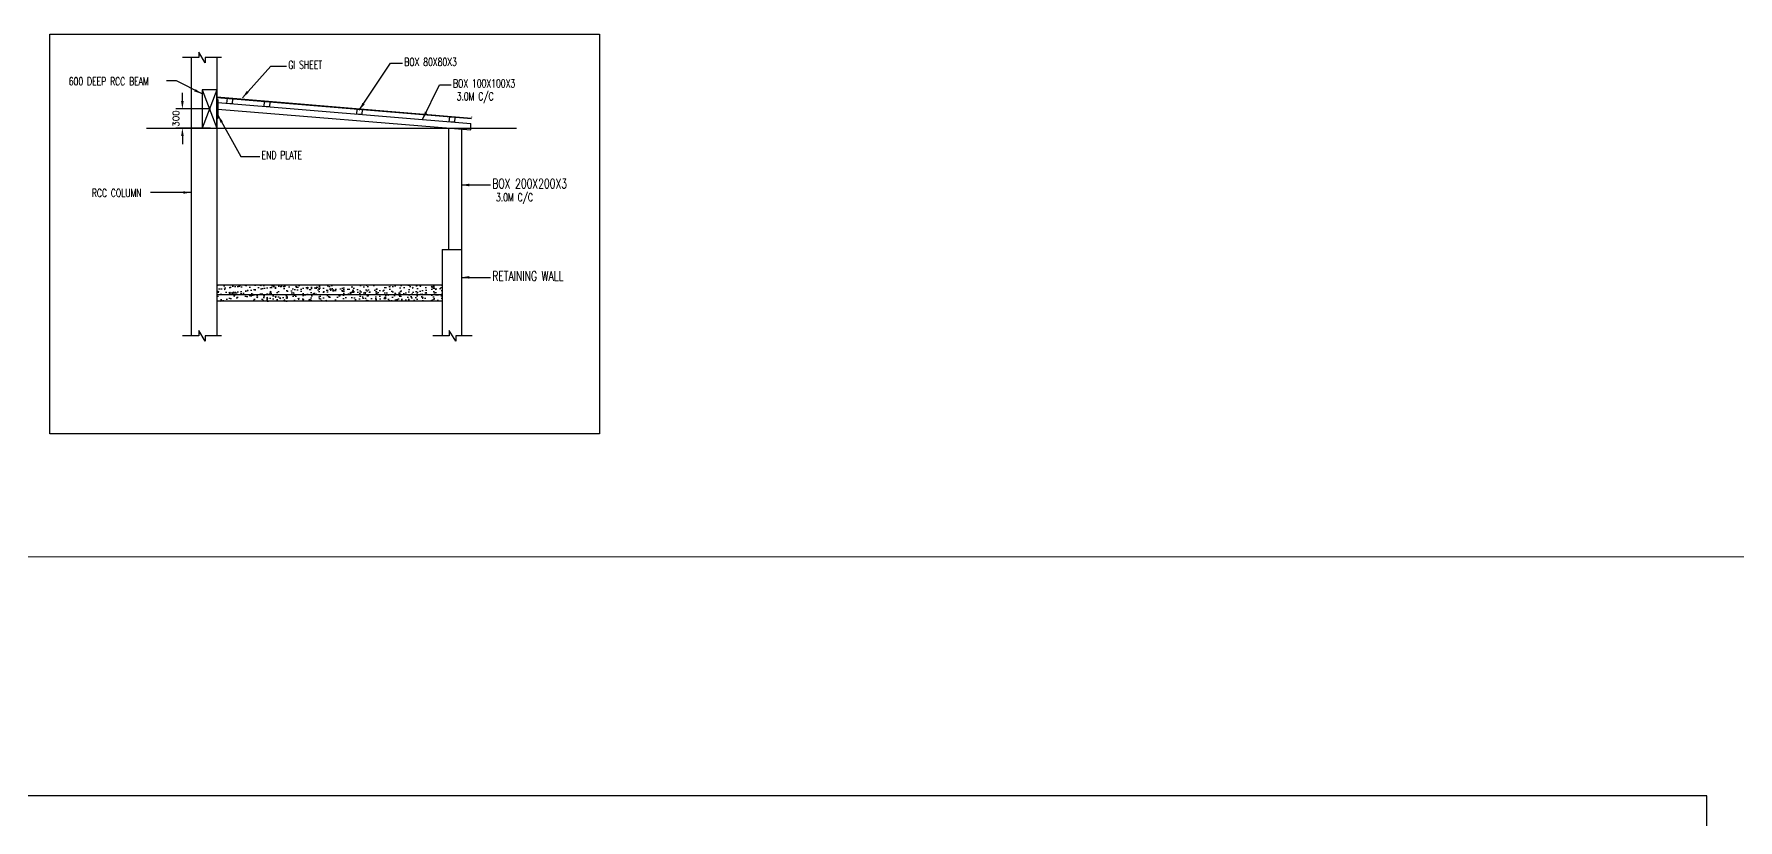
# Model space of a CAD drawing. Header units: inches. Extents: x 148614 to 294443, y 4730 to 138360.
# Drawn here: x 197249 to 250472, y 51956 to 76503 of the extents above; entities that cross this region are included whole.
import ezdxf
from ezdxf.enums import TextEntityAlignment as Align

# ---------------------------------------------------------------- set-up
doc = ezdxf.new("R2010")
doc.units = ezdxf.units.IN
doc.header["$MEASUREMENT"] = 0
doc.layers.get('DEFPOINTS').update_dxf_attribs({"color": 40, "lineweight": 15})
doc.layers.add('BEAM IN MS', color=32, linetype='Continuous', lineweight=15)
for name, color, linetype in [('DIM 02 DMART', 8, 'Continuous'), ('hatch', 9, 'Continuous'), ('LINE CUT', 8, 'Continuous'), ('S-BEAM OUTER', 4, 'Continuous'), ('S-COLUMN', 1, 'Continuous'), ('S-PCC', 9, 'Continuous'), ('S-TEXT-1', 4, 'Continuous')]:
    doc.layers.add(name, color=color, linetype=linetype)
doc.styles.add('Romans', font='simplex.shx')
doc.dimstyles.new('dim100', dxfattribs={"dimtxt": 250, "dimasz": 250, "dimexe": 200, "dimexo": 200, "dimgap": 100, "dimtad": 1, "dimdec": 0, "dimzin": 0, "dimdsep": 46, "dimtxsty": 'Romans', "dimcen": 0, "dimclrd": 5, "dimclre": 5, "dimclrt": 4, "dimadec": 0, "dimazin": 0, "dimtfac": 1, "dimtdec": 0, "dimtix": 1, "dimtofl": 0, "dimtmove": 2, "dimatfit": 3, "dimfxl": 1, "dimtolj": 1, "dimtzin": 0, "dimlwd": -1, "dimlwe": -1, "dimarcsym": 0})
pattern_1 = [(50, (-648752.83, 110395.73), (358.63009, -31.37607), [37.5, -412.5]), (355, (-648752.83, 110395.73), (-69.37567, 376.09607), [30, -330]), (100.4514, (-648722.94, 110393.12), (289.25469, 344.71977), [31.8701, -350.57106]), (46.1842, (-648752.83, 110495.73), (533.62052, -82.7595), [56.25, -618.75]), (96.6356, (-648708.36, 110488.84), (467.33135, 487.05894), [47.80514, -525.8565]), (351.1842, (-648752.8, 110495.73), (467.33097, 487.0593), [45, -495]), (21, (-648702.83, 110470.73), (298.45353, -201.30945), [37.5, -412.5]), (326, (-648702.83, 110470.73), (121.65767, 362.57502), [30, -330]), (71.4514, (-648677.95, 110453.96), (420.11131, 161.26525), [31.8701, -350.57106]), (37.5, (-648752.83, 110395.73), (6.079928, 166.446927), [0, -326, 0, -335, 0, -331.25]), (7.5, (-648752.83, 110395.73), (131.53477, 197.205856), [0, -191, 0, -318.5, 0, -126.25]), (327.5, (-648864.33, 110395.73), (266.911218, -11.277436), [0, -125, 0, -390, 0, -517.5]), (317.5, (-648914.33, 110395.73), (291.593085, 50.05249), [0, -162.5, 0, -259, 0, -367.5])]

# ---------------------------------------------------------------- blocks, each defined once
blk = doc.blocks.new('*D384')
at = {"layer": 'DEFPOINTS', "color": 0}
for p in [(202957, 74165), (201882, 73565), (202957, 73565)]:
    blk.add_point(p, dxfattribs=at)
at = {"layer": 'hatch', "color": 5}
for p, q in [((201882, 74415), (201882, 74665)), ((202757, 74165), (201682, 74165)), ((202757, 73565), (201682, 73565)), ((201882, 73315), (201882, 73065))]:
    blk.add_line(p, q, dxfattribs=at)
for points in [[(201841, 74415), (201924, 74415), (201882, 74165)], [(201841, 73315), (201924, 73315), (201882, 73565)]]:
    blk.add_solid(points, dxfattribs=at)
at = {"layer": 'hatch', "color": 4, "insert": (201682, 73865), "char_height": 250, "attachment_point": 5, "rotation": 90, "style": 'Romans'}
blk.add_mtext('\\A1;{\\H0.8x;300}', dxfattribs=at)

msp = doc.modelspace()

# ---------------------------------------------------------------- hatches: boundary and pattern name
at = {"layer": 'S-PCC', "ltscale": 500}
h = msp.add_hatch(dxfattribs=at)
h.set_pattern_fill('AR-CONC', color=256, scale=50, style=0)
h.set_pattern_definition(pattern_1)
h.paths.add_polyline_path([(202956.7, 68659.9), (202956.7, 68359.9), (209996.7, 68359.9), (209996.7, 68659.9)])
h = msp.add_hatch(dxfattribs=at)
h.set_pattern_fill('AR-CONC', color=256, scale=50, style=0)
h.set_pattern_definition(pattern_1)
h.paths.add_polyline_path([(202956.7, 68359.9), (202956.7, 68159.9), (209996.7, 68159.9), (209996.7, 68359.9)])

# ---------------------------------------------------------------- linework, layer by layer
at = {"color": 9}
for p, q in [((202953.4, 74538.2), (210910.9, 73878.8)), ((202953.4, 74526.2), (210909.9, 73866.8)), ((210914.2, 73918.6), (210913.2, 73906.7))]:
    msp.add_line(p, q, dxfattribs=at)
at = {"color": 4}
msp.add_line((202956.7, 74365.4), (202956.7, 74164.7), dxfattribs=at)
at = {"color": 3}
for p, q in [((202988.7, 74362.7), (210896.7, 73707.4)), ((202988.7, 74162), (210896.7, 73506.7)), ((210196.7, 73564.7, 0), (210196.7, 69768.9, 0)), ((210596.7, 73531.5, 0), (210596.7, 69768.9, 0)), ((210896.7, 73506.7), (210896.7, 73707.4))]:
    msp.add_line(p, q, dxfattribs=at)
for points in [[(203288.8, 74498.4), (203448.2, 74485.2), (203435, 74325.7), (203275.6, 74338.9)], [(204452, 74402), (204611.5, 74388.8), (204598.3, 74229.3), (204438.8, 74242.5)], [(207342.1, 74162.5), (207501.6, 74149.3), (207488.4, 73989.8), (207328.9, 74003)], [(210232.2, 73923), (210391.7, 73909.8), (210378.5, 73750.3), (210219, 73763.5)]]:
    msp.add_lwpolyline(points, close=True, dxfattribs=at)
at = {"layer": 'BEAM IN MS'}
msp.add_lwpolyline([(148614, 60177.2), (294442.9, 60177.2), (294442.9, 4730.5), (148614, 4730.5)], close=True, dxfattribs=at)
at = {"layer": 'DIM 02 DMART'}
msp.add_lwpolyline([(191664, 15633.1), (249499.7, 15633.1), (249499.7, 52714), (191664, 52714)], close=True, dxfattribs=at)
at = {"layer": 'hatch', "color": 9}
for p, q in [((202496.7, 74764), (202956.7, 73564.7)), ((202956.7, 74764), (202496.7, 73564.7)), ((200760.4, 73564.7), (212319, 73564.7)), ((209996.7, 68659.9, 0), (202956.7, 68659.9, 0)), ((209996.7, 68359.9, 0), (202956.7, 68359.9, 0)), ((209996.7, 68159.9, 0), (202956.7, 68159.9, 0))]:
    msp.add_line(p, q, dxfattribs=at)
at = {"layer": 'hatch', "color": 1}
for p, q in [((209996.7, 69768.9, 0), (209996.7, 67075.8, 0)), ((209996.7, 69768.9, 0), (210596.7, 69768.9, 0)), ((210596.7, 69768.9, 0), (210596.7, 67075.8, 0))]:
    msp.add_line(p, q, dxfattribs=at)
for points in [[(197743, 76502.8), (214911.2, 76502.8), (214911.2, 64019), (197743, 64019)], [(202956.7, 74464), (202988.7, 74464), (202988.7, 73864.7), (202956.7, 73864.7)]]:
    msp.add_lwpolyline(points, close=True, dxfattribs=at)
at = {"layer": 'LINE CUT'}
msp.add_lwpolyline([(203106.7, 75769.1), (202598, 75769.1), (202598, 75602.8), (202395.3, 75935.5), (202395.3, 75769.1), (201886.7, 75769.1)], dxfattribs=at)
at = {"layer": 'LINE CUT', "elevation": 0}
for points in [[(203106.7, 67075.8), (202598, 67075.8), (202598, 66909.4), (202395.3, 67242.1), (202395.3, 67075.8), (201886.7, 67075.8)], [(210929.6, 67075.8), (210420.9, 67075.8), (210420.9, 66909.4), (210218.2, 67242.1), (210218.2, 67075.8), (209709.6, 67075.8)]]:
    msp.add_lwpolyline(points, dxfattribs=at)
at = {"layer": 'S-BEAM OUTER'}
msp.add_lwpolyline([(202956.7, 74764), (202496.7, 74764), (202496.7, 73564.7), (202956.7, 73564.7)], close=True, dxfattribs=at)
at = {"layer": 'S-COLUMN'}
for p, q in [((202156.7, 75769.1, 0), (202156.7, 67075.8, 0)), ((202956.7, 75769.1, 0), (202956.7, 67075.8, 0))]:
    msp.add_line(p, q, dxfattribs=at)

# ---------------------------------------------------------------- texts
at = {"layer": 'S-TEXT-1', "style": 'Romans', "width": 0.7}
for s, height, p in [('GI SHEET', 250, (205190.7, 75542.1)), ('BOX 80X80X3', 250, (208813.3, 75631.7)), ('600 DEEP RCC BEAM', 250, (198333.4, 75027.1)), ('BOX 100X100X3', 250, (210336.3, 74959.8)), ('3.0M C/C', 250, (210449.9, 74557.3)), ('END PLATE', 250, (204355, 72725.6)), ('BOX 200X200X3', 300, (211565, 71831.1, 0)), ('RCC COLUMN', 250, (199055.2, 71538.9, 0)), ('3.0M C/C', 250, (211678.5, 71403.6, 0)), ('RETAINING WALL', 300, (211565, 68945.9, 0))]:
    msp.add_text(s, height=height, dxfattribs=at).set_placement(p, align=Align.MIDDLE_LEFT)

# ---------------------------------------------------------------- dimensions: what is measured, and where the dimension line sits
at = {"layer": 'hatch', "color": 1}
dim = msp.add_linear_dim(base=(201882.2, 73564.7), p1=(202956.7, 74164.7), p2=(202956.7, 73564.7), angle=90, text='{\\H0.8x;300}', dimstyle='dim100', dxfattribs=at)
dim.commit()
dim.dimension.update_dxf_attribs({"geometry": '*D384', "text_midpoint": (201682.2, 73864.7)})

# ---------------------------------------------------------------- leaders
for points in [[(207400, 74121.2), (208384.6, 75589.4), (208756.4, 75589.4)], [(203756.5, 74511.8), (204640, 75499.7), (205133.8, 75499.7)], [(202496.7, 74633.2), (201698.4, 75042.8), (201389, 75042.8)], [(209382.4, 73832.9), (209911.3, 74917.4), (210279.4, 74917.4)], [(202988.7, 73974.2), (203703.3, 72683.2), (204298.1, 72683.2)], [(202156.7, 71554.5, 0), (200883.6, 71554.5, 0)], [(210596.7, 71788.7, 0), (211508.1, 71788.7, 0)], [(210596.7, 68903.5, 0), (211508.1, 68903.5, 0)]]:
    msp.add_leader(points, dimstyle='dim100', override={"dimgap": 100, "dimtad": 0}, dxfattribs=at)

doc.saveas('drawing.dxf')
